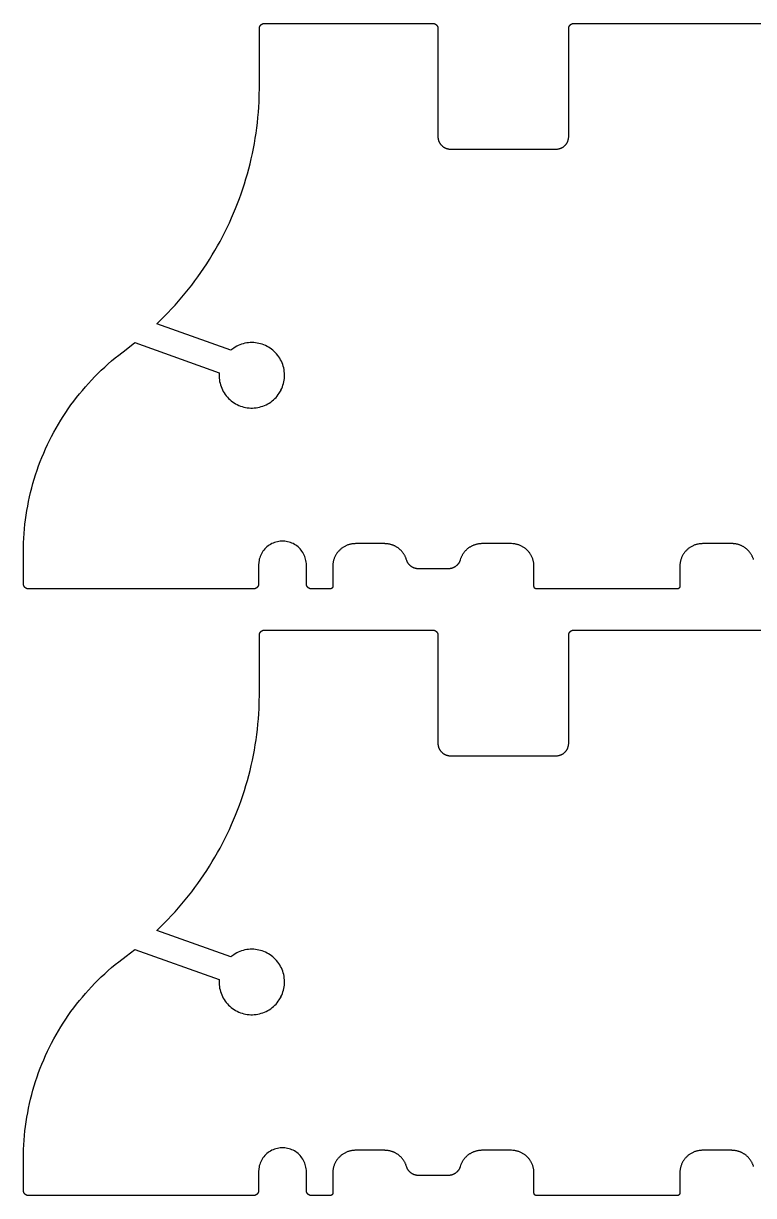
# Model space of a CAD drawing. Extents: x 15 to 3256, y 15 to 486.
# Drawn here: x 15 to 305.3, y 19.3 to 485.7 of the extents above; entities that cross this region are included whole.
import ezdxf

# ---------------------------------------------------------------- set-up
doc = ezdxf.new("R2010")
doc.units = 0

msp = doc.modelspace()

# ---------------------------------------------------------------- linework, layer by layer
at = {"layer": 'Layer 0', "color": 1}
for p, q in [((110.800003, 485.700012), (177.800003, 485.700012)), ((233.800003, 485.700012), (381.800018, 485.700012)), ((108.800003, 460.700012), (108.800003, 483.700012)), ((179.800003, 483.700012), (179.800003, 440.700012)), ((231.800003, 440.700012), (231.800003, 483.700012)), ((184.800003, 435.700012), (226.800003, 435.700012)), ((97.5, 355.700012), (68, 366.200012)), ((55.799999, 356), (59.299999, 358.700012)), ((59.299999, 358.700012), (92.800003, 346.700012)), ((15, 262.700012), (15, 275.399994)), ((158.699997, 278.700012), (147, 278.700012)), ((209, 278.700012), (197.300003, 278.700012)), ((296.700012, 278.700012), (285, 278.700012)), ((108.5, 270.200012), (108.5, 262.700012)), ((127.5, 262.700012), (127.5, 270.200012)), ((138, 269.700012), (138, 261.700012)), ((183.900009, 268.700012), (172.100006, 268.700012)), ((218, 261.700012), (218, 269.700012)), ((276, 269.700012), (276, 261.700012)), ((106.5, 260.700012), (17, 260.700012)), ((137, 260.700012), (129.5, 260.700012)), ((275, 260.700012), (219, 260.700012)), ((110.800003, 244.300003), (177.800003, 244.300003)), ((233.800003, 244.300003), (381.800018, 244.300003)), ((108.800003, 219.300003), (108.800003, 242.300003)), ((179.800003, 242.300003), (179.800003, 199.300003)), ((231.800003, 199.300003), (231.800003, 242.300003)), ((184.800003, 194.300003), (226.800003, 194.300003)), ((97.5, 114.300003), (68, 124.800003)), ((55.799999, 114.599998), (59.299999, 117.200005)), ((59.299999, 117.200005), (92.800003, 105.300003)), ((15, 21.300001), (15, 34)), ((158.699997, 37.299999), (147, 37.299999)), ((209, 37.299999), (197.300003, 37.299999)), ((296.700012, 37.299999), (285, 37.299999)), ((108.5, 28.800001), (108.5, 21.300001)), ((127.5, 21.300001), (127.5, 28.800001)), ((138, 28.300001), (138, 20.300001)), ((218, 20.300001), (218, 28.300001)), ((276, 28.300001), (276, 20.300001)), ((183.900009, 27.300001), (172.100006, 27.300001)), ((106.5, 19.300001), (17, 19.300001)), ((137, 19.300001), (129.5, 19.300001)), ((275, 19.300001), (219, 19.300001))]:
    msp.add_line(p, q, dxfattribs=at)
for points in [[(108.800003, 483.700012), (108.800949, 483.761597), (108.803795, 483.82312), (108.808533, 483.884552), (108.815163, 483.945801), (108.823669, 484.006805), (108.834053, 484.067505), (108.846306, 484.127869), (108.860413, 484.187836), (108.87635, 484.247345), (108.894119, 484.306305), (108.913696, 484.364716), (108.935059, 484.422485), (108.958191, 484.479584), (108.98307, 484.535919), (109.009674, 484.591492), (109.037979, 484.64621), (109.067955, 484.700012), (109.099571, 484.752869), (109.132797, 484.804749), (109.16761, 484.85556), (109.203964, 484.905273), (109.241837, 484.953857), (109.281189, 485.001251), (109.321983, 485.047394), (109.364174, 485.092285), (109.40773, 485.135834), (109.452606, 485.17804), (109.498764, 485.218811), (109.54615, 485.258179), (109.594734, 485.296051), (109.644455, 485.332397), (109.695267, 485.367218), (109.747139, 485.400452), (109.800003, 485.432068), (109.853813, 485.462036), (109.908524, 485.490326), (109.964081, 485.516937), (110.020424, 485.541809), (110.077515, 485.564941), (110.135292, 485.586334), (110.193695, 485.605896), (110.25267, 485.623657), (110.312172, 485.639618), (110.372131, 485.653717), (110.432503, 485.665955), (110.493217, 485.676331), (110.554222, 485.684845), (110.615463, 485.691467), (110.676872, 485.696228), (110.800003, 485.700012)], [(177.800003, 485.700012), (177.861557, 485.699066), (177.92305, 485.696228), (177.984421, 485.691498), (178.045624, 485.684875), (178.106598, 485.676361), (178.167267, 485.666016), (178.2276, 485.653778), (178.287521, 485.639679), (178.346985, 485.623749), (178.40593, 485.606018), (178.46431, 485.586456), (178.522049, 485.565125), (178.579102, 485.542023), (178.635422, 485.517181), (178.690948, 485.490601), (178.745636, 485.462341), (178.799423, 485.432404), (178.852264, 485.400818), (178.904114, 485.367645), (178.95491, 485.332855), (179.004608, 485.296539), (179.053177, 485.258728), (179.100555, 485.219421), (179.146698, 485.17868), (179.191559, 485.136536), (179.235107, 485.093018), (179.277298, 485.048187), (179.3181, 485.002075), (179.357452, 484.954742), (179.395325, 484.906219), (179.431686, 484.856567), (179.466507, 484.805786), (179.499756, 484.753998), (179.531387, 484.701172), (179.561371, 484.64743), (179.589691, 484.592773), (179.616318, 484.537262), (179.641235, 484.480957), (179.664398, 484.42392), (179.685791, 484.366211), (179.705399, 484.307861), (179.723206, 484.248932), (179.739182, 484.189484), (179.753326, 484.129578), (179.765625, 484.069244), (179.776062, 484.008575), (179.784622, 483.947632), (179.79129, 483.886444), (179.796097, 483.825073), (179.800003, 483.702026)], [(231.800003, 483.700012), (231.800949, 483.761597), (231.803802, 483.82312), (231.808533, 483.884552), (231.815155, 483.945801), (231.823669, 484.006805), (231.834061, 484.067505), (231.846313, 484.127869), (231.860413, 484.187836), (231.876358, 484.247345), (231.894119, 484.306305), (231.913696, 484.364716), (231.935059, 484.422485), (231.958191, 484.479584), (231.983078, 484.535919), (232.009674, 484.591492), (232.037979, 484.64621), (232.067947, 484.700012), (232.099564, 484.752869), (232.132797, 484.804749), (232.167603, 484.85556), (232.203964, 484.905273), (232.241837, 484.953857), (232.281189, 485.001251), (232.321976, 485.047394), (232.364182, 485.092285), (232.40773, 485.135834), (232.452606, 485.17804), (232.498764, 485.218811), (232.546158, 485.258179), (232.594727, 485.296051), (232.644455, 485.332397), (232.695267, 485.367218), (232.747131, 485.400452), (232.800003, 485.432068), (232.853806, 485.462036), (232.908524, 485.490326), (232.964081, 485.516937), (233.020432, 485.541809), (233.077515, 485.564941), (233.135284, 485.586334), (233.193695, 485.605896), (233.25267, 485.623657), (233.312164, 485.639618), (233.372131, 485.653717), (233.432495, 485.665955), (233.49321, 485.676331), (233.554214, 485.684845), (233.615463, 485.691467), (233.67688, 485.696228), (233.800003, 485.700012)], [(67.999977, 366.199951), (69.498444, 367.635651), (70.973801, 369.095062), (72.42569, 370.57785), (73.853722, 372.083618), (75.257538, 373.612), (76.63678, 375.162598), (77.991104, 376.734985), (79.32016, 378.328796), (80.623604, 379.943604), (81.901115, 381.579041), (83.152359, 383.234619), (84.377022, 384.909973), (85.574791, 386.604675), (86.745354, 388.318268), (87.888428, 390.050323), (89.003708, 391.800385), (90.090912, 393.568054), (91.149765, 395.352844), (92.18, 397.154297), (93.181351, 398.971954), (94.153564, 400.805359), (95.09639, 402.654053), (96.009598, 404.517578), (96.892937, 406.395416), (97.746201, 408.28714), (98.56916, 410.1922), (99.36161, 412.110168), (100.123352, 414.040558), (100.854179, 415.982849), (101.553925, 417.936554), (102.222389, 419.901184), (102.859421, 421.876221), (103.464844, 423.861176), (104.038513, 425.85556), (104.580276, 427.858826), (105.090004, 429.870483), (105.567558, 431.890045), (106.012817, 433.916931), (106.425667, 435.950684), (106.806007, 437.990784), (107.15374, 440.036682), (107.468781, 442.08786), (107.751038, 444.143799), (108.00045, 446.20401), (108.216942, 448.267914), (108.400475, 450.335022), (108.550987, 452.404785), (108.668449, 454.476715), (108.752831, 456.550232), (108.822258, 460.699951)], [(179.800003, 440.700012), (179.802368, 440.546051), (179.809494, 440.392212), (179.821335, 440.238678), (179.837906, 440.085571), (179.859177, 439.933044), (179.885132, 439.781281), (179.915756, 439.630341), (179.951019, 439.480438), (179.990875, 439.331696), (180.035294, 439.184265), (180.084229, 439.038239), (180.137634, 438.893799), (180.19548, 438.751099), (180.257675, 438.610199), (180.324188, 438.471313), (180.394943, 438.334534), (180.469879, 438.200012), (180.54892, 438.067841), (180.631989, 437.938202), (180.719009, 437.811157), (180.809906, 437.686859), (180.904602, 437.565399), (181.002975, 437.44693), (181.10495, 437.331543), (181.210434, 437.21936), (181.319321, 437.110443), (181.431519, 437.004974), (181.546906, 436.902985), (181.665375, 436.804626), (181.786819, 436.70993), (181.911133, 436.619019), (182.038177, 436.532013), (182.167831, 436.448944), (182.299988, 436.369904), (182.434525, 436.294952), (182.571304, 436.224213), (182.71019, 436.157684), (182.851059, 436.09549), (182.99379, 436.037659), (183.138214, 435.984253), (183.284225, 435.935303), (183.431671, 435.8909), (183.580429, 435.851044), (183.730331, 435.815765), (183.881241, 435.785156), (184.033035, 435.759186), (184.185547, 435.737915), (184.338654, 435.721344), (184.492188, 435.709503), (184.800003, 435.700012)], [(226.800003, 435.700012), (226.954071, 435.702393), (227.108002, 435.709503), (227.261642, 435.721375), (227.414841, 435.737946), (227.567444, 435.759247), (227.71933, 435.785248), (227.870346, 435.815918), (228.020325, 435.851227), (228.169159, 435.891113), (228.316696, 435.935608), (228.462799, 435.984589), (228.607315, 436.038086), (228.750107, 436.095978), (228.891052, 436.158264), (229.030014, 436.224854), (229.166855, 436.295685), (229.301453, 436.370728), (229.43367, 436.44986), (229.563385, 436.53302), (229.690475, 436.620148), (229.814819, 436.711182), (229.936295, 436.805969), (230.05481, 436.904449), (230.170227, 437.006561), (230.282425, 437.112152), (230.391342, 437.221161), (230.496826, 437.333496), (230.598816, 437.449005), (230.697189, 437.567596), (230.791855, 437.689178), (230.882736, 437.813629), (230.969742, 437.940796), (231.052795, 438.070587), (231.13179, 438.202911), (231.20668, 438.337555), (231.27739, 438.474487), (231.343842, 438.613495), (231.405975, 438.754517), (231.463745, 438.897369), (231.517075, 439.041931), (231.565933, 439.18808), (231.61026, 439.335663), (231.650009, 439.484528), (231.685165, 439.634552), (231.715683, 439.785614), (231.741516, 439.9375), (231.762665, 440.090149), (231.779099, 440.243347), (231.790817, 440.397003), (231.800003, 440.705017)], [(15, 275.399994), (15.016888, 277.237732), (15.067545, 279.074829), (15.151954, 280.910675), (15.270087, 282.74469), (15.421905, 284.576202), (15.607354, 286.404633), (15.826373, 288.22934), (16.078888, 290.049683), (16.364815, 291.865112), (16.684055, 293.674988), (17.036503, 295.478668), (17.422035, 297.275574), (17.840527, 299.065094), (18.291834, 300.846619), (18.775803, 302.619537), (19.292273, 304.38327), (19.841068, 306.137238), (20.422003, 307.880798), (21.034882, 309.613403), (21.679497, 311.334442), (22.355633, 313.043335), (23.063057, 314.739532), (23.801535, 316.422424), (24.570814, 318.091461), (25.370636, 319.746094), (26.200731, 321.385742), (27.060818, 323.009857), (27.950605, 324.617889), (28.869795, 326.20932), (29.818073, 327.783569), (30.795124, 329.340118), (31.800613, 330.878479), (32.834206, 332.398071), (33.895546, 333.898438), (34.984283, 335.379028), (36.100044, 336.839355), (37.242455, 338.278961), (38.411125, 339.697296), (39.605663, 341.093933), (40.825668, 342.468384), (42.070728, 343.82016), (43.340416, 345.148865), (44.634308, 346.453979), (45.951965, 347.735107), (47.292946, 348.991791), (48.656792, 350.223633), (50.043064, 351.430237), (51.45126, 352.611115), (52.880917, 353.76593), (55.802959, 355.995972)], [(117.400002, 339.800018), (117.699486, 340.430054), (117.964767, 341.075256), (118.195107, 341.733734), (118.389824, 342.403595), (118.54837, 343.082947), (118.670288, 343.769806), (118.755226, 344.462219), (118.80294, 345.158203), (118.813293, 345.855713), (118.786255, 346.552795), (118.721901, 347.247437), (118.620422, 347.937622), (118.482101, 348.621368), (118.307343, 349.296722), (118.096649, 349.961761), (117.850624, 350.614532), (117.569977, 351.253174), (117.255508, 351.875885), (116.908119, 352.480835), (116.528824, 353.066315), (116.11869, 353.630646), (115.678917, 354.17215), (115.210754, 354.689331), (114.715553, 355.180695), (114.194733, 355.644806), (113.649796, 356.080322), (113.082306, 356.486023), (112.493889, 356.860748), (111.88623, 357.2034), (111.261093, 357.513), (110.620262, 357.788666), (109.965584, 358.029572), (109.298935, 358.235077), (108.622231, 358.404541), (107.937424, 358.537537), (107.246468, 358.633606), (106.551361, 358.692535), (105.854095, 358.714142), (105.15667, 358.698334), (104.461098, 358.645203), (103.769363, 358.55484), (103.083473, 358.427582), (102.405388, 358.263733), (101.737053, 358.063782), (101.080391, 357.828308), (100.437294, 357.557983), (99.809601, 357.253601), (99.199127, 356.916016), (98.607613, 356.546204), (97.488228, 355.714233)], [(92.800003, 346.700012), (92.765015, 345.998474), (92.76786, 345.296051), (92.808525, 344.594818), (92.886894, 343.89679), (93.002747, 343.20401), (93.155731, 342.518433), (93.345421, 341.842133), (93.571251, 341.177002), (93.832573, 340.525024), (94.128632, 339.888031), (94.458557, 339.267944), (94.821404, 338.666504), (95.216118, 338.08548), (95.641541, 337.52655), (96.096451, 336.991333), (96.579521, 336.481415), (97.089355, 335.99823), (97.624466, 335.543213), (98.183304, 335.117676), (98.764252, 334.722839), (99.365616, 334.359863), (99.985657, 334.029816), (100.622566, 333.733643), (101.274513, 333.472168), (101.939583, 333.246216), (102.61586, 333.056396), (103.301384, 332.903259), (103.994156, 332.787262), (104.692169, 332.708771), (105.393394, 332.667938), (106.095802, 332.664948), (106.797356, 332.699799), (107.49601, 332.772369), (108.189743, 332.882477), (108.876541, 333.029785), (109.554405, 333.213837), (110.221382, 333.434143), (110.875519, 333.690063), (111.514931, 333.980804), (112.137749, 334.305573), (112.74218, 334.663422), (113.326462, 335.053314), (113.888901, 335.474091), (114.427856, 335.92453), (114.94178, 336.403351), (115.429169, 336.909149), (115.888611, 337.44046), (116.318771, 337.995758), (116.718407, 338.573425), (117.421562, 339.789063)], [(127.499992, 270.209503), (127.481407, 270.794128), (127.426872, 271.376495), (127.336601, 271.954407), (127.21093, 272.525665), (127.050346, 273.088104), (126.855461, 273.639618), (126.626991, 274.17807), (126.365829, 274.701447), (126.072945, 275.207764), (125.749458, 275.695099), (125.396599, 276.161591), (125.015694, 276.605469), (124.608192, 277.025085), (124.175644, 277.418823), (123.719681, 277.785217), (123.242035, 278.122833), (122.744522, 278.43042), (122.229019, 278.706787), (121.697479, 278.950928), (121.151932, 279.161896), (120.594429, 279.338867), (120.027092, 279.481232), (119.452072, 279.588379), (118.871544, 279.659943), (118.28772, 279.695648), (117.702797, 279.695374), (117.119003, 279.659088), (116.538551, 279.586914), (115.963638, 279.479187), (115.396439, 279.336273), (114.839119, 279.158752), (114.293777, 278.947235), (113.762489, 278.702576), (113.247261, 278.425659), (112.750053, 278.117584), (112.272743, 277.77948), (111.817146, 277.412659), (111.384995, 277.018494), (110.977913, 276.59848), (110.59745, 276.154205), (110.245056, 275.687347), (109.922058, 275.199707), (109.629684, 274.693085), (109.369041, 274.169464), (109.141113, 273.630768), (108.94677, 273.079071), (108.786751, 272.516479), (108.661652, 271.945099), (108.57196, 271.367096), (108.5, 270.200012)], [(147, 278.700012), (146.722839, 278.69574), (146.445953, 278.682953), (146.169586, 278.661621), (145.893997, 278.631805), (145.619476, 278.593506), (145.346252, 278.546783), (145.0746, 278.491638), (144.804779, 278.428192), (144.537033, 278.356445), (144.271622, 278.276489), (144.008804, 278.188385), (143.748825, 278.092255), (143.491928, 277.988159), (143.238358, 277.87619), (142.988342, 277.75647), (142.742157, 277.62912), (142.5, 277.494232), (142.2621, 277.351959), (142.028717, 277.202423), (141.800034, 277.045776), (141.576279, 276.882172), (141.357681, 276.711731), (141.14444, 276.534668), (140.936737, 276.351105), (140.734787, 276.161224), (140.538788, 275.96521), (140.348923, 275.763275), (140.165359, 275.555573), (139.988281, 275.342316), (139.817841, 275.123718), (139.654236, 274.899994), (139.497574, 274.671295), (139.348053, 274.437897), (139.20578, 274.200012), (139.070892, 273.957855), (138.943527, 273.71167), (138.823822, 273.46167), (138.711853, 273.208099), (138.607758, 272.951202), (138.511612, 272.691223), (138.423523, 272.428406), (138.343567, 272.162994), (138.271835, 271.895233), (138.208374, 271.625427), (138.153244, 271.35376), (138.106506, 271.080536), (138.068222, 270.80603), (138.038391, 270.530426), (138.017075, 270.254059), (138, 269.700012)], [(167.300003, 272.300018), (167.232208, 272.514557), (167.159058, 272.727325), (167.080597, 272.938202), (166.996872, 273.147034), (166.907959, 273.353699), (166.813904, 273.558105), (166.714737, 273.760071), (166.610565, 273.959473), (166.501419, 274.156219), (166.38739, 274.350189), (166.268539, 274.541229), (166.144943, 274.729218), (166.016663, 274.914063), (165.883804, 275.095642), (165.746445, 275.273834), (165.60466, 275.448547), (165.458557, 275.619629), (165.308197, 275.787018), (165.153702, 275.950592), (164.995163, 276.110229), (164.832672, 276.265869), (164.666336, 276.417358), (164.496262, 276.564667), (164.322556, 276.707642), (164.145309, 276.846252), (163.964661, 276.980347), (163.780701, 277.109894), (163.593567, 277.234802), (163.403351, 277.35498), (163.21019, 277.470337), (163.014206, 277.580841), (162.815506, 277.686401), (162.614227, 277.786957), (162.410507, 277.882446), (162.204437, 277.972778), (161.996185, 278.057953), (161.785873, 278.137848), (161.573608, 278.212494), (161.359558, 278.281769), (161.143829, 278.345673), (160.926559, 278.404175), (160.707916, 278.457184), (160.487991, 278.50473), (160.266953, 278.546722), (160.044937, 278.583191), (159.822083, 278.614105), (159.598511, 278.639404), (159.374374, 278.659088), (159.149826, 278.673157), (158.700012, 278.684418)], [(197.300003, 278.700012), (197.074631, 278.697205), (196.849411, 278.688721), (196.624466, 278.674622), (196.399948, 278.654907), (196.175995, 278.629547), (195.952744, 278.598602), (195.730347, 278.562073), (195.508926, 278.519989), (195.288635, 278.472382), (195.069595, 278.41925), (194.851959, 278.360687), (194.635864, 278.296661), (194.421432, 278.227264), (194.208801, 278.152496), (193.998123, 278.072449), (193.789505, 277.987122), (193.583084, 277.896637), (193.378998, 277.800995), (193.177383, 277.700256), (192.978348, 277.594513), (192.782013, 277.483826), (192.588516, 277.368256), (192.39798, 277.247864), (192.21051, 277.122742), (192.026245, 276.992981), (191.845276, 276.858643), (191.667725, 276.719788), (191.493713, 276.576569), (191.323334, 276.429016), (191.156708, 276.277252), (190.993942, 276.121338), (190.835129, 275.961426), (190.680359, 275.797577), (190.529755, 275.629913), (190.383392, 275.458527), (190.241364, 275.283508), (190.10376, 275.105011), (189.970673, 274.923126), (189.842178, 274.737946), (189.718369, 274.549622), (189.599304, 274.358246), (189.485077, 274.163971), (189.375748, 273.966858), (189.271378, 273.76712), (189.172058, 273.564789), (189.077835, 273.360046), (188.988754, 273.153015), (188.904892, 272.943817), (188.826309, 272.732574), (188.685089, 272.304504)], [(218, 269.709015), (217.995453, 269.985992), (217.982391, 270.262695), (217.960815, 270.538849), (217.930756, 270.81424), (217.892242, 271.088562), (217.845291, 271.361572), (217.789963, 271.632996), (217.726318, 271.902588), (217.654404, 272.170105), (217.57428, 272.435272), (217.486038, 272.697876), (217.389755, 272.957611), (217.285538, 273.214264), (217.173462, 273.46759), (217.053635, 273.717346), (216.926178, 273.963287), (216.791229, 274.2052), (216.64888, 274.442841), (216.499298, 274.675995), (216.342606, 274.904449), (216.178955, 275.12796), (216.008514, 275.346313), (215.831421, 275.559326), (215.647873, 275.766785), (215.458008, 275.968506), (215.262039, 276.164276), (215.060135, 276.353943), (214.852478, 276.537292), (214.639282, 276.714172), (214.420746, 276.884399), (214.197083, 277.047821), (213.968491, 277.204285), (213.735184, 277.353638), (213.497406, 277.495728), (213.255356, 277.630463), (213.009277, 277.75766), (212.759399, 277.877228), (212.505966, 277.989044), (212.249207, 278.093018), (211.989365, 278.189056), (211.726685, 278.277039), (211.461441, 278.356873), (211.193848, 278.428528), (210.924194, 278.491913), (210.65271, 278.546967), (210.379654, 278.593628), (210.105301, 278.631897), (209.829895, 278.661682), (209.553696, 278.682953), (209, 278.700012)], [(285, 278.700012), (284.722839, 278.69574), (284.445953, 278.682953), (284.169586, 278.661621), (283.894012, 278.631805), (283.619476, 278.593506), (283.346252, 278.546783), (283.074585, 278.491638), (282.804779, 278.428192), (282.537018, 278.356445), (282.271606, 278.276489), (282.008789, 278.188385), (281.74881, 278.092255), (281.491913, 277.988159), (281.238342, 277.87619), (280.988342, 277.75647), (280.742157, 277.62912), (280.5, 277.494232), (280.262115, 277.351959), (280.028717, 277.202423), (279.800018, 277.045776), (279.576294, 276.882172), (279.357697, 276.711731), (279.14444, 276.534668), (278.936737, 276.351105), (278.734802, 276.161224), (278.538788, 275.96521), (278.348907, 275.763275), (278.165344, 275.555573), (277.988281, 275.342316), (277.817841, 275.123718), (277.654236, 274.899994), (277.497589, 274.671295), (277.348053, 274.437897), (277.20578, 274.200012), (277.070892, 273.957855), (276.943542, 273.71167), (276.823822, 273.46167), (276.711853, 273.208099), (276.607758, 272.951202), (276.511627, 272.691223), (276.423523, 272.428406), (276.343567, 272.162994), (276.27182, 271.895233), (276.208374, 271.625427), (276.153259, 271.35376), (276.106506, 271.080536), (276.068207, 270.80603), (276.038391, 270.530426), (276.017059, 270.254059), (276, 269.700012)], [(305.299988, 272.400024), (305.230316, 272.612732), (305.155334, 272.823669), (305.075165, 273.032684), (304.989838, 273.239624), (304.899384, 273.444397), (304.803864, 273.646851), (304.703339, 273.846863), (304.5979, 274.044342), (304.487579, 274.239105), (304.372467, 274.431091), (304.252625, 274.620178), (304.128113, 274.806213), (303.999023, 274.989075), (303.865417, 275.168701), (303.727417, 275.344971), (303.585083, 275.517731), (303.438477, 275.68692), (303.28772, 275.852386), (303.132935, 276.014099), (302.974152, 276.171875), (302.811493, 276.325684), (302.645081, 276.475403), (302.475006, 276.620941), (302.301361, 276.762238), (302.124268, 276.899139), (301.943817, 277.031616), (301.760132, 277.159576), (301.573334, 277.282928), (301.383514, 277.401611), (301.190826, 277.515533), (300.995361, 277.624634), (300.797241, 277.728851), (300.596619, 277.828125), (300.393585, 277.922394), (300.188263, 278.011566), (299.980774, 278.095642), (299.771271, 278.1745), (299.559906, 278.248169), (299.346741, 278.316559), (299.131958, 278.379608), (298.91568, 278.437317), (298.698029, 278.489655), (298.479126, 278.53656), (298.259155, 278.578003), (298.038208, 278.613983), (297.816437, 278.64447), (297.593994, 278.669434), (297.370972, 278.688873), (297.147552, 278.702759), (296.700012, 278.713867)], [(172.100006, 268.700012), (171.973846, 268.701599), (171.847763, 268.70639), (171.721832, 268.714325), (171.596161, 268.725464), (171.470795, 268.739746), (171.34584, 268.757202), (171.221359, 268.777832), (171.097427, 268.801544), (170.974152, 268.82843), (170.851578, 268.858368), (170.729813, 268.891418), (170.608917, 268.927521), (170.488968, 268.966675), (170.370041, 269.00882), (170.252228, 269.053955), (170.135574, 269.102081), (170.020187, 269.153107), (169.906128, 269.207031), (169.793442, 269.263824), (169.682251, 269.323425), (169.572586, 269.385834), (169.464523, 269.450989), (169.358154, 269.518829), (169.253525, 269.589355), (169.150711, 269.662476), (169.049774, 269.73819), (168.950775, 269.816406), (168.853775, 269.897125), (168.75885, 269.980225), (168.666061, 270.065735), (168.575455, 270.153534), (168.487091, 270.243591), (168.401016, 270.335876), (168.317307, 270.430267), (168.236008, 270.526764), (168.157166, 270.625275), (168.080841, 270.725739), (168.00708, 270.828094), (167.935913, 270.932281), (167.867401, 271.038239), (167.80159, 271.145874), (167.73851, 271.255157), (167.678207, 271.365997), (167.620712, 271.478302), (167.566086, 271.592041), (167.514343, 271.707123), (167.465515, 271.823456), (167.419632, 271.94101), (167.37674, 272.059662), (167.300003, 272.300018)], [(188.700012, 272.300018), (188.663162, 272.179352), (188.623276, 272.059631), (188.580368, 271.940979), (188.5345, 271.823456), (188.485672, 271.707092), (188.433929, 271.592041), (188.379288, 271.478302), (188.321808, 271.365997), (188.261505, 271.255157), (188.198425, 271.145874), (188.132614, 271.038239), (188.064102, 270.932281), (187.992935, 270.828094), (187.919174, 270.725739), (187.842834, 270.625275), (187.763992, 270.526764), (187.682693, 270.430267), (187.598984, 270.335846), (187.512924, 270.243591), (187.424561, 270.153534), (187.333954, 270.065735), (187.24115, 269.980225), (187.146225, 269.897125), (187.04924, 269.816406), (186.950241, 269.73819), (186.849304, 269.662476), (186.74649, 269.589355), (186.641861, 269.518829), (186.535477, 269.450989), (186.427429, 269.385834), (186.317764, 269.323425), (186.206558, 269.263824), (186.093887, 269.207031), (185.979828, 269.153107), (185.864426, 269.102081), (185.747787, 269.053955), (185.629959, 269.00882), (185.511047, 268.966675), (185.391098, 268.927521), (185.270203, 268.891418), (185.148422, 268.858368), (185.025864, 268.82843), (184.902573, 268.801544), (184.778656, 268.777832), (184.654175, 268.757202), (184.529221, 268.739746), (184.403854, 268.725464), (184.278168, 268.714325), (184.152252, 268.70639), (183.900009, 268.700012)], [(17, 260.700012), (16.93841, 260.700958), (16.876879, 260.703796), (16.815462, 260.708557), (16.754223, 260.715179), (16.693216, 260.723694), (16.6325, 260.73407), (16.572132, 260.746307), (16.512171, 260.760406), (16.452673, 260.776367), (16.393694, 260.794128), (16.335289, 260.81369), (16.277515, 260.835083), (16.220427, 260.858215), (16.164078, 260.883087), (16.108522, 260.909698), (16.053812, 260.937988), (15.999999, 260.967957), (15.947135, 260.999573), (15.895269, 261.032806), (15.844452, 261.067627), (15.79473, 261.103973), (15.746152, 261.141846), (15.698763, 261.181213), (15.652609, 261.221985), (15.607732, 261.264191), (15.564177, 261.307739), (15.521982, 261.352631), (15.481191, 261.398773), (15.441839, 261.446167), (15.403966, 261.494751), (15.367606, 261.544464), (15.332796, 261.595276), (15.299566, 261.647156), (15.26795, 261.700012), (15.237976, 261.753815), (15.209674, 261.808533), (15.18307, 261.864105), (15.15819, 261.920441), (15.135056, 261.977539), (15.113691, 262.035309), (15.094116, 262.093719), (15.076349, 262.152679), (15.060407, 262.212189), (15.046304, 262.272156), (15.034054, 262.33252), (15.023669, 262.393219), (15.01516, 262.454224), (15.008532, 262.515472), (15.003794, 262.576874), (15, 262.700012)], [(108.5, 262.702026), (108.499115, 262.640381), (108.496323, 262.578827), (108.491646, 262.517365), (108.485069, 262.456085), (108.476608, 262.39502), (108.46627, 262.334259), (108.454071, 262.273834), (108.44001, 262.213837), (108.424103, 262.154297), (108.406372, 262.095245), (108.386833, 262.036804), (108.365501, 261.978973), (108.342392, 261.921814), (108.317543, 261.865417), (108.290962, 261.809814), (108.26268, 261.755035), (108.232719, 261.701172), (108.201118, 261.648254), (108.1679, 261.596344), (108.133102, 261.545471), (108.096748, 261.495697), (108.058876, 261.447052), (108.019531, 261.399628), (107.978737, 261.353424), (107.936539, 261.308472), (107.892975, 261.264862), (107.848091, 261.222626), (107.801926, 261.181793), (107.754524, 261.142395), (107.705933, 261.104492), (107.656189, 261.068085), (107.605354, 261.033234), (107.553467, 260.999939), (107.50058, 260.968292), (107.446747, 260.938293), (107.392006, 260.909943), (107.336426, 260.883301), (107.280045, 260.858398), (107.222923, 260.835236), (107.165123, 260.813843), (107.106682, 260.79425), (107.047668, 260.776459), (106.988136, 260.760498), (106.928139, 260.746368), (106.867729, 260.7341), (106.806976, 260.723724), (106.745934, 260.715179), (106.684654, 260.708557), (106.623199, 260.703796), (106.5, 260.700012)], [(129.5, 260.700012), (129.438416, 260.700958), (129.376877, 260.703796), (129.31546, 260.708557), (129.254227, 260.715179), (129.193222, 260.723694), (129.132507, 260.73407), (129.072128, 260.746307), (129.012177, 260.760406), (128.952667, 260.776367), (128.893692, 260.794128), (128.835297, 260.81369), (128.777512, 260.835083), (128.720428, 260.858215), (128.664078, 260.883087), (128.608521, 260.909698), (128.553818, 260.937988), (128.5, 260.967957), (128.447128, 260.999573), (128.395264, 261.032806), (128.344452, 261.067627), (128.294724, 261.103973), (128.246155, 261.141846), (128.198761, 261.181213), (128.152603, 261.221985), (128.107727, 261.264191), (128.064178, 261.307739), (128.021988, 261.352631), (127.981194, 261.398773), (127.941841, 261.446167), (127.903969, 261.494751), (127.867607, 261.544464), (127.832794, 261.595276), (127.799568, 261.647156), (127.767952, 261.700012), (127.737976, 261.753815), (127.709671, 261.808533), (127.683067, 261.864105), (127.658188, 261.920441), (127.635056, 261.977539), (127.613693, 262.035309), (127.594116, 262.093719), (127.576347, 262.152679), (127.56041, 262.212189), (127.546303, 262.272156), (127.534058, 262.33252), (127.523666, 262.393219), (127.51516, 262.454224), (127.50853, 262.515472), (127.503792, 262.576874), (127.5, 262.700012)], [(138, 261.701019), (137.999557, 261.670197), (137.998169, 261.639404), (137.995819, 261.608673), (137.992538, 261.578033), (137.988312, 261.547516), (137.983139, 261.517151), (137.977036, 261.486938), (137.970001, 261.456909), (137.962051, 261.427155), (137.953186, 261.397644), (137.94342, 261.368408), (137.932755, 261.339478), (137.921204, 261.310913), (137.908768, 261.282715), (137.895477, 261.254913), (137.881332, 261.227539), (137.866364, 261.200592), (137.850555, 261.174133), (137.833954, 261.148163), (137.816544, 261.122742), (137.79837, 261.097839), (137.779434, 261.073547), (137.759766, 261.049805), (137.739365, 261.026703), (137.718262, 261.004242), (137.696487, 260.982452), (137.674042, 260.961334), (137.65097, 260.940918), (137.627258, 260.921204), (137.602966, 260.902252), (137.578094, 260.884033), (137.552673, 260.866608), (137.526733, 260.849976), (137.50029, 260.834167), (137.473373, 260.819153), (137.445999, 260.804993), (137.418213, 260.791656), (137.39003, 260.779205), (137.361465, 260.767639), (137.332565, 260.756927), (137.303345, 260.747131), (137.273834, 260.73822), (137.244064, 260.730255), (137.214066, 260.723206), (137.183868, 260.717072), (137.153488, 260.711853), (137.122971, 260.707611), (137.092331, 260.704285), (137.0616, 260.701904), (137, 260.700012)], [(219, 260.700012), (218.969208, 260.7005), (218.938446, 260.701904), (218.90773, 260.704285), (218.877106, 260.707581), (218.846603, 260.711853), (218.816254, 260.717041), (218.786072, 260.723175), (218.756088, 260.730225), (218.726334, 260.73819), (218.696854, 260.74707), (218.667648, 260.756866), (218.638763, 260.767548), (218.610214, 260.779114), (218.582047, 260.791534), (218.55426, 260.80484), (218.526901, 260.819), (218.5, 260.833984), (218.473572, 260.849792), (218.447632, 260.866425), (218.422226, 260.88382), (218.397369, 260.902008), (218.373077, 260.920929), (218.34938, 260.940613), (218.326309, 260.960999), (218.303864, 260.982086), (218.282089, 261.003876), (218.260986, 261.026306), (218.240601, 261.049408), (218.220917, 261.07309), (218.201981, 261.097382), (218.183807, 261.122223), (218.166397, 261.147644), (218.14978, 261.173584), (218.133972, 261.200012), (218.118988, 261.226929), (218.104843, 261.254272), (218.091537, 261.282043), (218.079102, 261.310211), (218.067535, 261.338776), (218.056839, 261.367645), (218.047058, 261.396851), (218.038177, 261.426361), (218.030197, 261.456085), (218.023148, 261.486084), (218.017029, 261.516266), (218.011841, 261.546631), (218.007584, 261.577118), (218.004272, 261.607758), (218.001892, 261.638458), (218, 261.700012)], [(276, 261.701019), (275.999542, 261.670197), (275.998169, 261.639404), (275.995819, 261.608673), (275.992523, 261.578033), (275.988312, 261.547516), (275.983124, 261.517151), (275.97702, 261.486938), (275.970001, 261.456909), (275.962067, 261.427155), (275.953186, 261.397644), (275.94342, 261.368408), (275.932739, 261.339478), (275.921204, 261.310913), (275.908783, 261.282715), (275.895477, 261.254913), (275.881348, 261.227539), (275.866364, 261.200592), (275.850555, 261.174133), (275.833954, 261.148163), (275.816559, 261.122742), (275.79837, 261.097839), (275.779449, 261.073547), (275.759766, 261.049805), (275.73938, 261.026703), (275.718262, 261.004242), (275.696503, 260.982452), (275.674042, 260.961334), (275.65097, 260.940918), (275.627258, 260.921204), (275.602966, 260.902252), (275.578094, 260.884033), (275.552673, 260.866608), (275.526733, 260.849976), (275.500305, 260.834167), (275.473358, 260.819153), (275.446014, 260.804993), (275.418213, 260.791656), (275.390015, 260.779205), (275.36145, 260.767639), (275.33255, 260.756927), (275.303345, 260.747131), (275.273834, 260.73822), (275.24408, 260.730255), (275.214081, 260.723206), (275.183868, 260.717072), (275.153503, 260.711853), (275.122955, 260.707611), (275.092316, 260.704285), (275.061615, 260.701904), (275, 260.700012)], [(108.800003, 242.300003), (108.800949, 242.361588), (108.803795, 242.423126), (108.808533, 242.484543), (108.815163, 242.545776), (108.823669, 242.606781), (108.834053, 242.667496), (108.846306, 242.727875), (108.860413, 242.787827), (108.87635, 242.847321), (108.894119, 242.906311), (108.913696, 242.964706), (108.935059, 243.022491), (108.958191, 243.079575), (108.98307, 243.135925), (109.009674, 243.191483), (109.037979, 243.246185), (109.067955, 243.300003), (109.099571, 243.352859), (109.132797, 243.404724), (109.16761, 243.455551), (109.203964, 243.505264), (109.241837, 243.553848), (109.281189, 243.601242), (109.321983, 243.647385), (109.364174, 243.692276), (109.40773, 243.735825), (109.452606, 243.778015), (109.498764, 243.818817), (109.54615, 243.85817), (109.594734, 243.896042), (109.644455, 243.932388), (109.695267, 243.967209), (109.747139, 244.000443), (109.800003, 244.032059), (109.853813, 244.062027), (109.908524, 244.090332), (109.964081, 244.116928), (110.020424, 244.141815), (110.077515, 244.164948), (110.135292, 244.18631), (110.193695, 244.205887), (110.25267, 244.223648), (110.312172, 244.239594), (110.372131, 244.253693), (110.432503, 244.265945), (110.493217, 244.276337), (110.554222, 244.284836), (110.615463, 244.291473), (110.676872, 244.296204), (110.800003, 244.300003)], [(177.800003, 244.300003), (177.861557, 244.299057), (177.92305, 244.296219), (177.984421, 244.291489), (178.045624, 244.284866), (178.106598, 244.276367), (178.167267, 244.265991), (178.2276, 244.253754), (178.287521, 244.23967), (178.346985, 244.223755), (178.40593, 244.206009), (178.46431, 244.186462), (178.522049, 244.165115), (178.579102, 244.142014), (178.635422, 244.117157), (178.690948, 244.090591), (178.745636, 244.062317), (178.799423, 244.032394), (178.852264, 244.000809), (178.904114, 243.967621), (178.95491, 243.932846), (179.004608, 243.89653), (179.053177, 243.858704), (179.100555, 243.819397), (179.146698, 243.778656), (179.191574, 243.736511), (179.235123, 243.693008), (179.277313, 243.648178), (179.3181, 243.602066), (179.357452, 243.554733), (179.395325, 243.50621), (179.431686, 243.456543), (179.466507, 243.405777), (179.499756, 243.353973), (179.531387, 243.301163), (179.561371, 243.247406), (179.589706, 243.192749), (179.616333, 243.137238), (179.641235, 243.080948), (179.664398, 243.023911), (179.685791, 242.966187), (179.705399, 242.907837), (179.723206, 242.848907), (179.739182, 242.789459), (179.753326, 242.729553), (179.765625, 242.669235), (179.776062, 242.608566), (179.784622, 242.547607), (179.79129, 242.48642), (179.796097, 242.425049), (179.800003, 242.302002)], [(231.800003, 242.300003), (231.800949, 242.361588), (231.803802, 242.423126), (231.808533, 242.484543), (231.815155, 242.545776), (231.823669, 242.606781), (231.834061, 242.667496), (231.846313, 242.727875), (231.860413, 242.787827), (231.876358, 242.847321), (231.894119, 242.906311), (231.913696, 242.964706), (231.935059, 243.022491), (231.958191, 243.079575), (231.983078, 243.135925), (232.009674, 243.191483), (232.037979, 243.246185), (232.067947, 243.300003), (232.099564, 243.352859), (232.132797, 243.404724), (232.167603, 243.455551), (232.203964, 243.505264), (232.241837, 243.553848), (232.281189, 243.601242), (232.321976, 243.647385), (232.364182, 243.692276), (232.40773, 243.735825), (232.452606, 243.778015), (232.498764, 243.818817), (232.546158, 243.85817), (232.594727, 243.896042), (232.644455, 243.932388), (232.695267, 243.967209), (232.747131, 244.000443), (232.800003, 244.032059), (232.853806, 244.062027), (232.908524, 244.090332), (232.964081, 244.116928), (233.020432, 244.141815), (233.077515, 244.164948), (233.135284, 244.18631), (233.193695, 244.205887), (233.25267, 244.223648), (233.312164, 244.239594), (233.372131, 244.253693), (233.432495, 244.265945), (233.49321, 244.276337), (233.554214, 244.284836), (233.615463, 244.291473), (233.67688, 244.296204), (233.800003, 244.300003)], [(67.999985, 124.800011), (69.498451, 126.23571), (70.973816, 127.695137), (72.425697, 129.177917), (73.853729, 130.683685), (75.257545, 132.212067), (76.636795, 133.76265), (77.991112, 135.335037), (79.320168, 136.928848), (80.623619, 138.543671), (81.901123, 140.179092), (83.152374, 141.834686), (84.377029, 143.51004), (85.574799, 145.204727), (86.745369, 146.91832), (87.888435, 148.650375), (89.003716, 150.400452), (90.090919, 152.168106), (91.149773, 153.952896), (92.180008, 155.754349), (93.181358, 157.572006), (94.153572, 159.405426), (95.096397, 161.25412), (96.009605, 163.11763), (96.892944, 164.995483), (97.746208, 166.887177), (98.569168, 168.792267), (99.361618, 170.710236), (100.123352, 172.640625), (100.854187, 174.582901), (101.553925, 176.536606), (102.222397, 178.501236), (102.859428, 180.476288), (103.464851, 182.461243), (104.038521, 184.455612), (104.580284, 186.458878), (105.090004, 188.470551), (105.567558, 190.490082), (106.012817, 192.516998), (106.425674, 194.550751), (106.806015, 196.590836), (107.153748, 198.636719), (107.468781, 200.687912), (107.751038, 202.743866), (108.00045, 204.804047), (108.216949, 206.867966), (108.400475, 208.935074), (108.550987, 211.004837), (108.668449, 213.076752), (108.752831, 215.150269), (108.822258, 219.299973)], [(179.800003, 199.300003), (179.802368, 199.146027), (179.809494, 198.992203), (179.821335, 198.838669), (179.837906, 198.685562), (179.859177, 198.533051), (179.885132, 198.381256), (179.915756, 198.230347), (179.951019, 198.080429), (179.990875, 197.931686), (180.035294, 197.784241), (180.084229, 197.638229), (180.137634, 197.493805), (180.19548, 197.351074), (180.257675, 197.210205), (180.324188, 197.07132), (180.394943, 196.93454), (180.469879, 196.800003), (180.54892, 196.667847), (180.631989, 196.538177), (180.719009, 196.411133), (180.809906, 196.286835), (180.904602, 196.16539), (181.002975, 196.046921), (181.10495, 195.931534), (181.210434, 195.819336), (181.319321, 195.710449), (181.431519, 195.604965), (181.546906, 195.502975), (181.665375, 195.404602), (181.786819, 195.309921), (181.911133, 195.219025), (182.038177, 195.131989), (182.167831, 195.04892), (182.299988, 194.969879), (182.434525, 194.894943), (182.571304, 194.824188), (182.71019, 194.757675), (182.851059, 194.69548), (182.99379, 194.63765), (183.138214, 194.584229), (183.284225, 194.535294), (183.431671, 194.490875), (183.580429, 194.451019), (183.730331, 194.415771), (183.881241, 194.385147), (184.033035, 194.359177), (184.185547, 194.337906), (184.338654, 194.321335), (184.492188, 194.309494), (184.800003, 194.300003)], [(226.800003, 194.300003), (226.954071, 194.302383), (227.108002, 194.309494), (227.261642, 194.321365), (227.414841, 194.337952), (227.567444, 194.359253), (227.71933, 194.385239), (227.870346, 194.415909), (228.020325, 194.451202), (228.169159, 194.491119), (228.316696, 194.535583), (228.462799, 194.584595), (228.607315, 194.638062), (228.750107, 194.695969), (228.891052, 194.758255), (229.030014, 194.824844), (229.166855, 194.895691), (229.301453, 194.970703), (229.43367, 195.04985), (229.563385, 195.133026), (229.690475, 195.220154), (229.814819, 195.311157), (229.936295, 195.40596), (230.05481, 195.50444), (230.170227, 195.606537), (230.282425, 195.712143), (230.391342, 195.821167), (230.496826, 195.933487), (230.598816, 196.048996), (230.697189, 196.167603), (230.791855, 196.289185), (230.882736, 196.41362), (230.969742, 196.540787), (231.052795, 196.670593), (231.13179, 196.802887), (231.20668, 196.937561), (231.27739, 197.074478), (231.343842, 197.213501), (231.405975, 197.354507), (231.463745, 197.49736), (231.517075, 197.641922), (231.565933, 197.788071), (231.61026, 197.935654), (231.650009, 198.084518), (231.685165, 198.234558), (231.715683, 198.38559), (231.741516, 198.537506), (231.762665, 198.69014), (231.779099, 198.843353), (231.790817, 198.996994), (231.800003, 199.305008)], [(117.400002, 98.400002), (117.699478, 99.030052), (117.964767, 99.67524), (118.195107, 100.333717), (118.389824, 101.003593), (118.54837, 101.682938), (118.670288, 102.369804), (118.755226, 103.062218), (118.80294, 103.758186), (118.813293, 104.455711), (118.786255, 105.152794), (118.721901, 105.84742), (118.620422, 106.537605), (118.482101, 107.221352), (118.307343, 107.896713), (118.096649, 108.561737), (117.850624, 109.214516), (117.569977, 109.853172), (117.255508, 110.475876), (116.908119, 111.080833), (116.528824, 111.666306), (116.11869, 112.230614), (115.678917, 112.772133), (115.210754, 113.289314), (114.715553, 113.780663), (114.194733, 114.244774), (113.649796, 114.680305), (113.082298, 115.086014), (112.493881, 115.460732), (111.88623, 115.803383), (111.261093, 116.112984), (110.620262, 116.388634), (109.965584, 116.629555), (109.298935, 116.835052), (108.622231, 117.004532), (107.937424, 117.137505), (107.246468, 117.233589), (106.551361, 117.292519), (105.854088, 117.31411), (105.15667, 117.298317), (104.46109, 117.245171), (103.769363, 117.154823), (103.083473, 117.02755), (102.405388, 116.863701), (101.737053, 116.663757), (101.080391, 116.428284), (100.437294, 116.157967), (99.809601, 115.853577), (99.19912, 115.515984), (98.607605, 115.146172), (97.48822, 114.314201)], [(15, 33.999985), (15.016888, 35.837708), (15.067544, 37.674809), (15.151953, 39.51067), (15.270085, 41.344669), (15.421902, 43.176186), (15.607351, 45.004608), (15.82637, 46.829308), (16.078886, 48.649677), (16.364811, 50.465099), (16.684052, 52.27496), (17.036497, 54.078648), (17.422031, 55.875553), (17.840521, 57.665073), (18.291826, 59.446598), (18.775797, 61.219528), (19.292265, 62.983265), (19.841061, 64.737213), (20.421995, 66.480782), (21.034874, 68.213371), (21.679489, 69.934418), (22.355623, 71.643318), (23.063047, 73.339508), (23.801525, 75.022408), (24.570805, 76.69146), (25.370626, 78.346085), (26.20072, 79.985733), (27.060806, 81.609856), (27.950594, 83.217888), (28.869781, 84.809303), (29.818062, 86.38356), (30.795111, 87.940125), (31.8006, 89.478462), (32.83419, 90.99807), (33.895535, 92.498421), (34.984268, 93.979019), (36.100029, 95.439354), (37.242439, 96.878944), (38.41111, 98.297295), (39.605648, 99.693924), (40.825653, 101.068367), (42.070709, 102.420166), (43.340401, 103.748848), (44.634289, 105.05397), (45.95195, 106.335098), (47.292927, 107.591797), (48.656773, 108.823631), (50.04303, 110.030205), (51.451221, 111.21109), (52.880878, 112.365906), (55.802959, 114.59597)], [(92.800003, 105.300003), (92.765015, 104.598457), (92.76786, 103.896049), (92.808525, 103.194817), (92.886894, 102.496788), (93.002747, 101.803993), (93.155731, 101.118439), (93.345421, 100.442123), (93.571251, 99.777), (93.832573, 99.125008), (94.128632, 98.488029), (94.458557, 97.867928), (94.821404, 97.266487), (95.216118, 96.685463), (95.641541, 96.126534), (96.096451, 95.591331), (96.579521, 95.081398), (97.089355, 94.598221), (97.624466, 94.143204), (98.183304, 93.717667), (98.764252, 93.322838), (99.365616, 92.959869), (99.985657, 92.629814), (100.622566, 92.333626), (101.274513, 92.072174), (101.939583, 91.846207), (102.61586, 91.65638), (103.301384, 91.50325), (103.994156, 91.38726), (104.692169, 91.308754), (105.393394, 91.267944), (106.095802, 91.264954), (106.797356, 91.299805), (107.49601, 91.372375), (108.189743, 91.482475), (108.876541, 91.629768), (109.554405, 91.813835), (110.221382, 92.034142), (110.875519, 92.290047), (111.514931, 92.580803), (112.137749, 92.905579), (112.74218, 93.26342), (113.326462, 93.653297), (113.888901, 94.074074), (114.427856, 94.524521), (114.94178, 95.003349), (115.429169, 95.509148), (115.888611, 96.040466), (116.318771, 96.595757), (116.718407, 97.173409), (117.421555, 98.389038)], [(127.499992, 28.8095), (127.481407, 29.394125), (127.426872, 29.976496), (127.336594, 30.554409), (127.21093, 31.125669), (127.050346, 31.688114), (126.855453, 32.239609), (126.626991, 32.778069), (126.365822, 33.301441), (126.072945, 33.807755), (125.749458, 34.295082), (125.396591, 34.761578), (125.015686, 35.205475), (124.608192, 35.625088), (124.175636, 36.018829), (123.719673, 36.385201), (123.242035, 36.72282), (122.744514, 37.030403), (122.229012, 37.306789), (121.697472, 37.550922), (121.151924, 37.761883), (120.594421, 37.938869), (120.027084, 38.081211), (119.452065, 38.18837), (118.871536, 38.259937), (118.287712, 38.295639), (117.702789, 38.295349), (117.118996, 38.25906), (116.538544, 38.186913), (115.963631, 38.079178), (115.396431, 37.936268), (114.839111, 37.758724), (114.29377, 37.547218), (113.762474, 37.302551), (113.247253, 37.025654), (112.750046, 36.717571), (112.272736, 36.379475), (111.817139, 36.012646), (111.384987, 35.618473), (110.977905, 35.198452), (110.59745, 34.754177), (110.245049, 34.287327), (109.92205, 33.799679), (109.629677, 33.293072), (109.369034, 32.769436), (109.141113, 32.230751), (108.94677, 31.679062), (108.786751, 31.116457), (108.661652, 30.545073), (108.57196, 29.96707), (108.5, 28.799999)], [(147, 37.299999), (146.722839, 37.295731), (146.445953, 37.282928), (146.169586, 37.261604), (145.893997, 37.231781), (145.619476, 37.193485), (145.346252, 37.146755), (145.0746, 37.091633), (144.804779, 37.028172), (144.537033, 36.956429), (144.271622, 36.876476), (144.008804, 36.788387), (143.748825, 36.692245), (143.491928, 36.588146), (143.238358, 36.476185), (142.988342, 36.356464), (142.742157, 36.229107), (142.5, 36.094223), (142.2621, 35.95195), (142.028717, 35.802418), (141.800034, 35.645767), (141.576279, 35.482151), (141.357681, 35.311722), (141.14444, 35.134644), (140.936737, 34.951077), (140.734787, 34.761204), (140.538788, 34.565205), (140.348923, 34.363258), (140.165359, 34.155563), (139.988281, 33.942314), (139.817841, 33.723713), (139.654236, 33.499966), (139.497574, 33.271286), (139.348053, 33.037891), (139.20578, 32.800003), (139.070892, 32.557846), (138.943527, 32.311649), (138.823822, 32.061649), (138.711853, 31.808079), (138.607758, 31.551182), (138.511612, 31.291201), (138.423523, 31.028381), (138.343567, 30.762974), (138.271835, 30.495232), (138.208374, 30.225407), (138.153244, 29.953756), (138.106506, 29.680534), (138.068222, 29.406006), (138.038391, 29.130426), (138.017075, 28.854061), (138, 28.299999)], [(167.300003, 30.900003), (167.232208, 31.114538), (167.159058, 31.327307), (167.080597, 31.538177), (166.996887, 31.747019), (166.907959, 31.953697), (166.813904, 32.158085), (166.714752, 32.36005), (166.610565, 32.559471), (166.501419, 32.756222), (166.38739, 32.950176), (166.268539, 33.141216), (166.144943, 33.32922), (166.016663, 33.514069), (165.88382, 33.695644), (165.746445, 33.87384), (165.60466, 34.048542), (165.458557, 34.219635), (165.308212, 34.387016), (165.153717, 34.550583), (164.995163, 34.710228), (164.832672, 34.865852), (164.666336, 35.017357), (164.496262, 35.164654), (164.322556, 35.30764), (164.145309, 35.446236), (163.964661, 35.580349), (163.780701, 35.709896), (163.593567, 35.834797), (163.403351, 35.954971), (163.21019, 36.070347), (163.014206, 36.180847), (162.815506, 36.286407), (162.614227, 36.386955), (162.410507, 36.482437), (162.204453, 36.572784), (161.996185, 36.657944), (161.785873, 36.737862), (161.573608, 36.812485), (161.359558, 36.881775), (161.143829, 36.945679), (160.926575, 37.004162), (160.707916, 37.057186), (160.487991, 37.104721), (160.266968, 37.146732), (160.044937, 37.183197), (159.822083, 37.214088), (159.598511, 37.239391), (159.37439, 37.259087), (159.149826, 37.273163), (158.700012, 37.284431)], [(197.300003, 37.299999), (197.074631, 37.297176), (196.849411, 37.288712), (196.624466, 37.274609), (196.399948, 37.254879), (196.175995, 37.229534), (195.952744, 37.198589), (195.730347, 37.162064), (195.508926, 37.11998), (195.288635, 37.072365), (195.069595, 37.019245), (194.851959, 36.960663), (194.635864, 36.896645), (194.421432, 36.827236), (194.208801, 36.752483), (193.998123, 36.672428), (193.789505, 36.58712), (193.583084, 36.496616), (193.378998, 36.40097), (193.177383, 36.300247), (192.978348, 36.194504), (192.782013, 36.083813), (192.588516, 35.968239), (192.39798, 35.847855), (192.21051, 35.72274), (192.026245, 35.592968), (191.845276, 35.458622), (191.667725, 35.319786), (191.493713, 35.176552), (191.323334, 35.029003), (191.156708, 34.877232), (190.993942, 34.721336), (190.835129, 34.561417), (190.680359, 34.397568), (190.529755, 34.229897), (190.383392, 34.058506), (190.241364, 33.883503), (190.10376, 33.705002), (189.970673, 33.523106), (189.842178, 33.337936), (189.718369, 33.149609), (189.599304, 32.958241), (189.485077, 32.76395), (189.375748, 32.566856), (189.271378, 32.367092), (189.172058, 32.164776), (189.077835, 31.960033), (188.988754, 31.752998), (188.904892, 31.543797), (188.826309, 31.332561), (188.685104, 30.904505)], [(218, 28.309), (217.995453, 28.585976), (217.982391, 28.862679), (217.960815, 29.138849), (217.930756, 29.414225), (217.892242, 29.688545), (217.845291, 29.96155), (217.789963, 30.232981), (217.726318, 30.502581), (217.654404, 30.770094), (217.57428, 31.035267), (217.486038, 31.29785), (217.389755, 31.55759), (217.285538, 31.814247), (217.173462, 32.067574), (217.053635, 32.317329), (216.926193, 32.563282), (216.791229, 32.805195), (216.64888, 33.042839), (216.499298, 33.27599), (216.342606, 33.504429), (216.17897, 33.727936), (216.008514, 33.946301), (215.831421, 34.159313), (215.647873, 34.366779), (215.458008, 34.568497), (215.262039, 34.764275), (215.060135, 34.95393), (214.852478, 35.137283), (214.639282, 35.314156), (214.420761, 35.484386), (214.197083, 35.647808), (213.968491, 35.804272), (213.735184, 35.953625), (213.497406, 36.095726), (213.255356, 36.230442), (213.009277, 36.357647), (212.759399, 36.477219), (212.505966, 36.589043), (212.249207, 36.693012), (211.989365, 36.789032), (211.7267, 36.87701), (211.461441, 36.956863), (211.193848, 37.028515), (210.924194, 37.091896), (210.65271, 37.14695), (210.379654, 37.193623), (210.105301, 37.231869), (209.829895, 37.261654), (209.553696, 37.282951), (209, 37.299999)], [(285, 37.299999), (284.722839, 37.295731), (284.445953, 37.282928), (284.169586, 37.261604), (283.894012, 37.231781), (283.619476, 37.193485), (283.346252, 37.146755), (283.074585, 37.091633), (282.804779, 37.028172), (282.537018, 36.956429), (282.271606, 36.876476), (282.008789, 36.788387), (281.74881, 36.692245), (281.491913, 36.588146), (281.238342, 36.476185), (280.988342, 36.356464), (280.742157, 36.229107), (280.5, 36.094223), (280.262115, 35.95195), (280.028717, 35.802418), (279.800018, 35.645767), (279.576294, 35.482151), (279.357697, 35.311722), (279.14444, 35.134644), (278.936737, 34.951077), (278.734802, 34.761204), (278.538788, 34.565205), (278.348907, 34.363258), (278.165344, 34.155563), (277.988281, 33.942314), (277.817841, 33.723713), (277.654236, 33.499966), (277.497589, 33.271286), (277.348053, 33.037891), (277.20578, 32.800003), (277.070892, 32.557846), (276.943542, 32.311649), (276.823822, 32.061649), (276.711853, 31.808079), (276.607758, 31.551182), (276.511627, 31.291201), (276.423523, 31.028381), (276.343567, 30.762974), (276.27182, 30.495232), (276.208374, 30.225407), (276.153259, 29.953756), (276.106506, 29.680534), (276.068207, 29.406006), (276.038391, 29.130426), (276.017059, 28.854061), (276, 28.299999)], [(305.299988, 30.900007), (305.232208, 31.114542), (305.159058, 31.327312), (305.080597, 31.538183), (304.996887, 31.747023), (304.907959, 31.953701), (304.813904, 32.158089), (304.714752, 32.360054), (304.610565, 32.559475), (304.501404, 32.756226), (304.38739, 32.95018), (304.268524, 33.14122), (304.144928, 33.329224), (304.016663, 33.514072), (303.883789, 33.695648), (303.746429, 33.873844), (303.604645, 34.048542), (303.458557, 34.219639), (303.308197, 34.38702), (303.153687, 34.550583), (302.995148, 34.710228), (302.832672, 34.865852), (302.666321, 35.017361), (302.496246, 35.164654), (302.32254, 35.307644), (302.145294, 35.446239), (301.964661, 35.580353), (301.780701, 35.7099), (301.593567, 35.834801), (301.403351, 35.954975), (301.210175, 36.070347), (301.014191, 36.180851), (300.815491, 36.286407), (300.614227, 36.386959), (300.410492, 36.482437), (300.204437, 36.572784), (299.996185, 36.657944), (299.785858, 36.737862), (299.573608, 36.812489), (299.359558, 36.881775), (299.143829, 36.945679), (298.926575, 37.004166), (298.707916, 37.05719), (298.488007, 37.104721), (298.266968, 37.146732), (298.044952, 37.183197), (297.822083, 37.214088), (297.598511, 37.239391), (297.37439, 37.259087), (297.149841, 37.273163), (296.700012, 37.284431)], [(172.100006, 27.300001), (171.973846, 27.301592), (171.847763, 27.306368), (171.721832, 27.314322), (171.596161, 27.325451), (171.470795, 27.339748), (171.34584, 27.357204), (171.221359, 27.377808), (171.097443, 27.401546), (170.974152, 27.428404), (170.851593, 27.458363), (170.729828, 27.491404), (170.608917, 27.52751), (170.488983, 27.566652), (170.370056, 27.60881), (170.252228, 27.653955), (170.13559, 27.702059), (170.020203, 27.75309), (169.906128, 27.807016), (169.793457, 27.863804), (169.682251, 27.923418), (169.572586, 27.985817), (169.464539, 28.050964), (169.358154, 28.118818), (169.253525, 28.189333), (169.150711, 28.262466), (169.049774, 28.338171), (168.950775, 28.416397), (168.85379, 28.497097), (168.758865, 28.580219), (168.666061, 28.66571), (168.575455, 28.753515), (168.487091, 28.843578), (168.401031, 28.935843), (168.317322, 29.030249), (168.236023, 29.126738), (168.157181, 29.225246), (168.080856, 29.325714), (168.00708, 29.428076), (167.935913, 29.532265), (167.867401, 29.638218), (167.80159, 29.745865), (167.73851, 29.855139), (167.678207, 29.965971), (167.620728, 30.078287), (167.566086, 30.19202), (167.514343, 30.307095), (167.465515, 30.423437), (167.419632, 30.540976), (167.37674, 30.659634), (167.300003, 30.900002)], [(188.700012, 30.900002), (188.663162, 30.779329), (188.623276, 30.659626), (188.580368, 30.540968), (188.5345, 30.423431), (188.485672, 30.307087), (188.433929, 30.192013), (188.379288, 30.078281), (188.321808, 29.965965), (188.261505, 29.855135), (188.198425, 29.745861), (188.132614, 29.638214), (188.064102, 29.532261), (187.992935, 29.428072), (187.919159, 29.32571), (187.842834, 29.225243), (187.763992, 29.126734), (187.682693, 29.030247), (187.598984, 28.935841), (187.512924, 28.843576), (187.424561, 28.753513), (187.333954, 28.665709), (187.24115, 28.580217), (187.146225, 28.497097), (187.04924, 28.416397), (186.950241, 28.338169), (186.849304, 28.262466), (186.74649, 28.189333), (186.641861, 28.118818), (186.535477, 28.050964), (186.427429, 27.985817), (186.317764, 27.923418), (186.206558, 27.863806), (186.093887, 27.807018), (185.979828, 27.75309), (185.864426, 27.702059), (185.747787, 27.653955), (185.629959, 27.60881), (185.511047, 27.566654), (185.391098, 27.52751), (185.270203, 27.491405), (185.148422, 27.458363), (185.025864, 27.428404), (184.902588, 27.401546), (184.778656, 27.37781), (184.654175, 27.357204), (184.529221, 27.339748), (184.403854, 27.325451), (184.278183, 27.314322), (184.152252, 27.306368), (183.900009, 27.300001)], [(17, 19.300001), (16.93841, 19.300949), (16.876879, 19.303795), (16.815462, 19.308533), (16.754223, 19.315161), (16.693216, 19.323669), (16.6325, 19.334055), (16.572132, 19.346304), (16.512171, 19.360407), (16.452673, 19.37635), (16.393694, 19.394117), (16.335289, 19.413692), (16.277515, 19.435057), (16.220427, 19.458191), (16.164078, 19.48307), (16.108522, 19.509676), (16.053812, 19.537977), (15.999999, 19.567951), (15.947135, 19.599567), (15.895269, 19.632797), (15.844452, 19.667608), (15.79473, 19.703966), (15.746152, 19.74184), (15.698763, 19.781191), (15.652609, 19.821983), (15.607732, 19.864178), (15.564177, 19.907734), (15.521982, 19.95261), (15.481191, 19.998764), (15.441839, 20.046154), (15.403966, 20.094732), (15.367606, 20.144453), (15.332796, 20.195271), (15.299566, 20.247135), (15.26795, 20.300001), (15.237976, 20.353813), (15.209674, 20.408524), (15.18307, 20.464079), (15.15819, 20.520428), (15.135056, 20.577517), (15.113691, 20.63529), (15.094116, 20.693693), (15.076349, 20.752674), (15.060407, 20.812172), (15.046304, 20.872133), (15.034054, 20.932499), (15.023669, 20.993216), (15.01516, 21.054222), (15.008532, 21.115461), (15.003794, 21.176876), (15, 21.300001)], [(108.5, 21.302002), (108.499107, 21.240372), (108.496323, 21.178799), (108.491638, 21.11734), (108.485069, 21.056055), (108.476608, 20.995001), (108.46627, 20.934238), (108.454063, 20.873821), (108.440002, 20.81381), (108.424103, 20.754261), (108.406372, 20.695229), (108.386833, 20.636772), (108.365494, 20.578945), (108.342392, 20.521803), (108.317535, 20.465399), (108.290955, 20.409788), (108.262672, 20.355024), (108.232719, 20.301157), (108.201118, 20.248238), (108.1679, 20.196318), (108.133095, 20.145447), (108.096741, 20.095671), (108.058876, 20.047041), (108.019524, 19.999599), (107.978729, 19.953392), (107.936531, 19.908466), (107.892975, 19.864861), (107.848083, 19.822618), (107.801926, 19.781778), (107.754517, 19.742382), (107.705925, 19.704464), (107.656189, 19.66806), (107.605354, 19.633209), (107.553467, 19.599939), (107.50058, 19.568285), (107.446739, 19.538275), (107.392006, 19.509937), (107.336418, 19.483301), (107.280045, 19.458389), (107.222923, 19.435226), (107.165115, 19.413836), (107.106682, 19.394236), (107.047668, 19.376446), (106.988129, 19.360483), (106.928139, 19.346363), (106.867729, 19.334099), (106.806976, 19.3237), (106.745934, 19.31518), (106.684654, 19.308544), (106.623199, 19.303799), (106.5, 19.300001)], [(129.5, 19.300001), (129.438416, 19.300949), (129.376877, 19.303795), (129.31546, 19.308533), (129.254227, 19.315161), (129.193222, 19.323669), (129.132507, 19.334055), (129.072128, 19.346304), (129.012177, 19.360407), (128.952667, 19.37635), (128.893692, 19.394117), (128.835297, 19.413692), (128.777512, 19.435057), (128.720428, 19.458191), (128.664078, 19.48307), (128.608521, 19.509676), (128.553818, 19.537977), (128.5, 19.567951), (128.447128, 19.599567), (128.395264, 19.632797), (128.344452, 19.667608), (128.294724, 19.703966), (128.246155, 19.74184), (128.198761, 19.781191), (128.152603, 19.821983), (128.107727, 19.864178), (128.064178, 19.907734), (128.021988, 19.95261), (127.981194, 19.998764), (127.941841, 20.046154), (127.903969, 20.094732), (127.867607, 20.144453), (127.832794, 20.195271), (127.799568, 20.247135), (127.767952, 20.300001), (127.737976, 20.353813), (127.709671, 20.408524), (127.683067, 20.464079), (127.658188, 20.520428), (127.635056, 20.577517), (127.613693, 20.63529), (127.594116, 20.693693), (127.576347, 20.752674), (127.56041, 20.812172), (127.546303, 20.872133), (127.534058, 20.932499), (127.523666, 20.993216), (127.51516, 21.054222), (127.50853, 21.115461), (127.503792, 21.176876), (127.5, 21.300001)], [(138, 20.301001), (137.999557, 20.270185), (137.998169, 20.239399), (137.995819, 20.20867), (137.992538, 20.178026), (137.988297, 20.147501), (137.983139, 20.117119), (137.977036, 20.08691), (137.970001, 20.056904), (137.962051, 20.02713), (137.953186, 19.997614), (137.94342, 19.968386), (137.932755, 19.939472), (137.921188, 19.910902), (137.908768, 19.8827), (137.895477, 19.854895), (137.881332, 19.827513), (137.866364, 19.800579), (137.850555, 19.774118), (137.833954, 19.748159), (137.816544, 19.722723), (137.79837, 19.697836), (137.779434, 19.673521), (137.759766, 19.649799), (137.739365, 19.626696), (137.718262, 19.604233), (137.696487, 19.58243), (137.674042, 19.56131), (137.650955, 19.54089), (137.627258, 19.521191), (137.602966, 19.502232), (137.578094, 19.48403), (137.552673, 19.466604), (137.526733, 19.44997), (137.50029, 19.434143), (137.473373, 19.419138), (137.445999, 19.404968), (137.418213, 19.391651), (137.390015, 19.379194), (137.361465, 19.367613), (137.332565, 19.356918), (137.303345, 19.347118), (137.273834, 19.338224), (137.244064, 19.330242), (137.214066, 19.323183), (137.183868, 19.317049), (137.153488, 19.311852), (137.122971, 19.30759), (137.092331, 19.304272), (137.0616, 19.301901), (137, 19.300001)], [(219, 19.300001), (218.969208, 19.300476), (218.938446, 19.301897), (218.90773, 19.304268), (218.877106, 19.307581), (218.846603, 19.311836), (218.816254, 19.317028), (218.786072, 19.323153), (218.756088, 19.330204), (218.726334, 19.338175), (218.696854, 19.347059), (218.667648, 19.356848), (218.638763, 19.367529), (218.610214, 19.379095), (218.582047, 19.391537), (218.55426, 19.404839), (218.526901, 19.418989), (218.5, 19.433975), (218.473572, 19.449783), (218.447632, 19.466398), (218.422226, 19.483805), (218.397369, 19.501984), (218.373077, 19.52092), (218.34938, 19.540596), (218.326309, 19.560993), (218.303864, 19.582088), (218.282089, 19.603867), (218.260986, 19.626305), (218.240601, 19.649384), (218.220917, 19.673077), (218.201981, 19.697367), (218.183807, 19.722227), (218.166397, 19.747635), (218.14978, 19.773569), (218.133972, 19.800001), (218.118988, 19.826906), (218.104843, 19.854261), (218.091537, 19.88204), (218.079102, 19.910215), (218.067535, 19.938759), (218.056839, 19.967646), (218.047058, 19.996847), (218.038177, 20.026337), (218.030197, 20.056086), (218.023148, 20.086067), (218.017029, 20.116251), (218.011841, 20.146608), (218.007584, 20.177111), (218.004272, 20.207731), (218.001892, 20.23844), (218, 20.300001)], [(276, 20.301001), (275.999542, 20.270185), (275.998169, 20.239399), (275.995819, 20.20867), (275.992523, 20.178026), (275.988312, 20.147501), (275.983124, 20.117119), (275.97702, 20.08691), (275.970001, 20.056904), (275.962036, 20.02713), (275.953186, 19.997614), (275.94342, 19.968386), (275.932739, 19.939472), (275.921204, 19.910902), (275.908783, 19.8827), (275.895477, 19.854895), (275.881348, 19.827513), (275.866364, 19.800579), (275.850555, 19.774118), (275.833954, 19.748159), (275.816559, 19.722723), (275.79837, 19.697836), (275.779449, 19.673521), (275.759766, 19.649799), (275.73938, 19.626696), (275.718262, 19.604233), (275.696472, 19.58243), (275.674042, 19.56131), (275.65097, 19.54089), (275.627258, 19.521191), (275.602966, 19.502232), (275.578094, 19.48403), (275.552673, 19.466604), (275.526733, 19.44997), (275.500275, 19.434143), (275.473358, 19.419138), (275.446014, 19.404968), (275.418213, 19.391651), (275.390015, 19.379194), (275.36145, 19.367613), (275.33255, 19.356918), (275.303345, 19.347118), (275.273834, 19.338224), (275.24408, 19.330242), (275.214081, 19.323183), (275.183868, 19.317049), (275.153473, 19.311852), (275.122955, 19.30759), (275.092316, 19.304272), (275.061584, 19.301901), (275, 19.300001)]]:
    msp.add_lwpolyline(points, dxfattribs=at)

doc.saveas('drawing.dxf')
